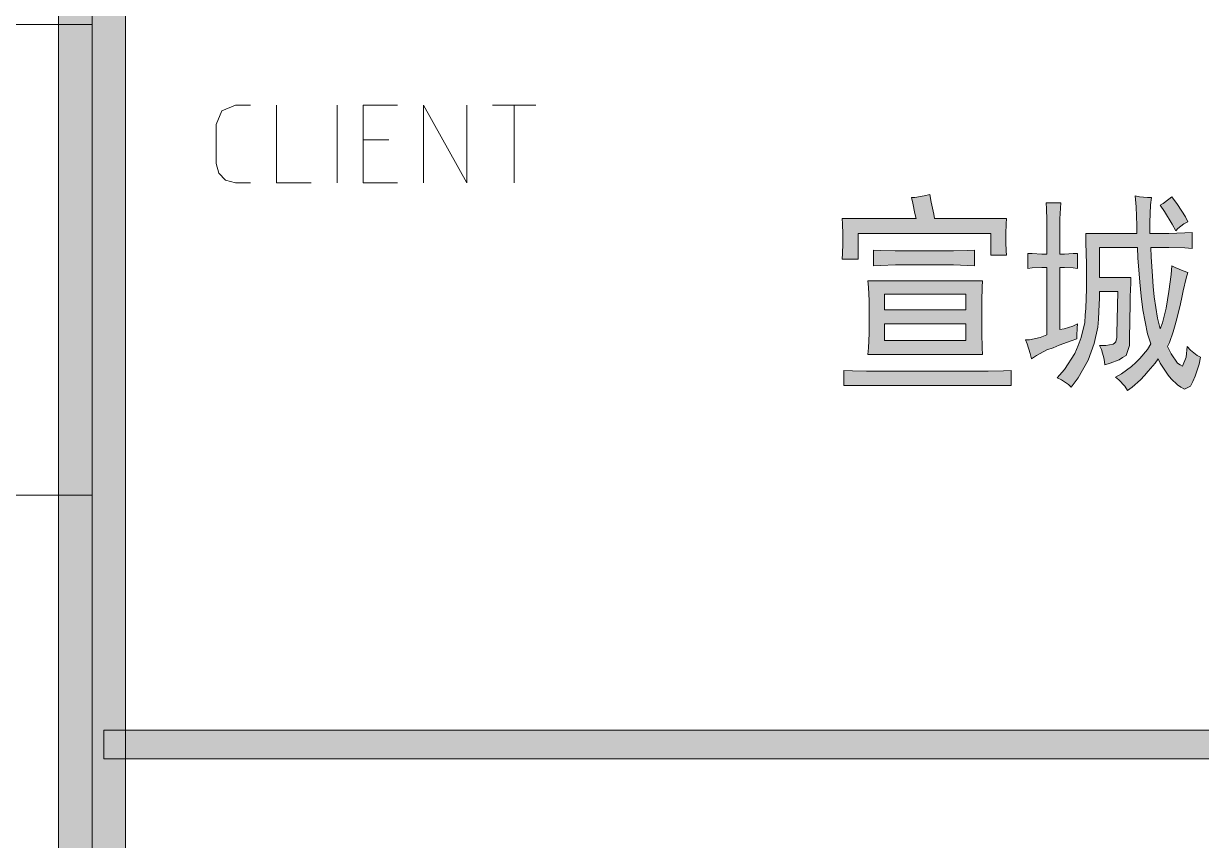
# Model space of a CAD drawing. Header units: millimetres. Extents: x 0 to 829, y 0 to 586.
# Drawn here: x 768.95 to 786.23, y 92.67 to 104.66 of the extents above; entities that cross this region are included whole.
import ezdxf

# ---------------------------------------------------------------- set-up
doc = ezdxf.new("R2010")
doc.units = ezdxf.units.MM

msp = doc.modelspace()

# ---------------------------------------------------------------- hatches: boundary and pattern name
h = msp.add_hatch(color=0)
h.dxf.hatch_style = 2
h.paths.add_polyline_path([(770.449028, 9.860139), (769.464778, 9.860139), (769.464778, 575.772139), (770.449028, 575.772139)])
h = msp.add_hatch(color=0)
h.dxf.hatch_style = 2
h.paths.add_polyline_path([(782.242389, 102.150333), (782.263556, 102.037444), (782.298833, 101.861056), (782.309417, 101.797556), (783.36775, 101.797556), (783.364222, 101.719944), (783.357167, 101.571778), (783.357167, 101.50475), (783.357167, 101.444778), (783.364222, 101.324833), (783.36775, 101.261333), (783.134917, 101.261333), (783.134917, 101.578833), (781.191111, 101.578833), (781.191111, 101.201361), (780.958278, 101.201361), (780.961806, 101.2825), (780.968861, 101.427139), (780.968861, 101.494167), (780.968861, 101.56825), (780.961806, 101.719944), (780.958278, 101.797556), (782.041306, 101.797556), (782.023667, 101.871639), (781.991917, 102.023333), (781.974278, 102.104472), (782.023667, 102.108), (782.157722, 102.132694)])
h = msp.add_hatch(color=0)
h.dxf.hatch_style = 2
h.paths.add_polyline_path([(785.791333, 101.102583), (785.840722, 101.081417), (785.957139, 101.032028), (786.027694, 101.007333), (786.003, 100.922667), (785.957139, 100.739222), (785.935972, 100.640444), (785.918333, 100.545194), (785.868944, 100.344111), (785.840722, 100.238278), (785.8125, 100.135972), (785.756056, 99.977222), (785.727833, 99.920778), (785.78075, 99.811417), (785.872472, 99.677361), (785.911278, 99.652667), (785.946556, 99.6315), (786.003, 99.765556), (786.017111, 99.920778), (786.0665, 99.867861), (786.16175, 99.786722), (786.211139, 99.765556), (786.189972, 99.659722), (786.133528, 99.483333), (786.09825, 99.40925), (786.062972, 99.338694), (785.978306, 99.296361), (785.925389, 99.324583), (785.876, 99.356333), (785.78075, 99.444528), (785.738417, 99.500972), (785.696083, 99.560944), (785.622, 99.677361), (785.59025, 99.740861), (785.544389, 99.677361), (785.445611, 99.557417), (785.389167, 99.497444), (785.332722, 99.433944), (785.20925, 99.324583), (785.138694, 99.275194), (785.099889, 99.338694), (785.015222, 99.433944), (784.965833, 99.47275), (785.054028, 99.518611), (785.198667, 99.627972), (785.262167, 99.684417), (785.322139, 99.744389), (785.435028, 99.878444), (785.480889, 99.959583), (785.435028, 100.104222), (785.364472, 100.457), (785.343306, 100.658083), (785.322139, 100.862694), (785.293917, 101.219), (785.286861, 101.370694), (784.729472, 101.370694), (784.729472, 100.93325), (785.191611, 100.93325), (785.188083, 100.848583), (785.181028, 100.654556), (785.181028, 100.545194), (785.170444, 100.04425), (785.170444, 99.934889), (785.121056, 99.79025), (785.068139, 99.7585), (785.01875, 99.723222), (784.888222, 99.673833), (784.807083, 99.652667), (784.7965, 99.733806), (784.757694, 99.874917), (784.729472, 99.934889), (784.821194, 99.934889), (784.930556, 99.952528), (784.951722, 99.970167), (784.969361, 99.987806), (784.987, 100.054833), (784.987, 100.104222), (784.997583, 100.725111), (784.729472, 100.725111), (784.729472, 100.633389), (784.722417, 100.432306), (784.715361, 100.319417), (784.708306, 100.206528), (784.651861, 99.966639), (784.606, 99.843167), (784.563667, 99.719694), (784.4155, 99.458639), (784.313194, 99.324583), (784.274389, 99.363389), (784.172083, 99.430417), (784.108583, 99.458639), (784.217944, 99.582111), (784.369639, 99.818472), (784.4155, 99.934889), (784.461361, 100.051306), (784.514278, 100.273556), (784.521333, 100.379389), (784.528389, 100.485222), (784.538972, 100.767444), (784.538972, 100.947361), (784.538972, 101.127278), (784.531917, 101.444778), (784.528389, 101.578833), (785.276278, 101.578833), (785.276278, 101.69525), (785.265694, 101.970417), (785.255111, 102.129167), (785.315083, 102.115056), (785.435028, 102.104472), (785.491472, 102.104472), (785.477361, 101.998639), (785.466778, 101.737583), (785.470306, 101.578833), (785.632583, 101.578833), (785.749, 101.578833), (785.981833, 101.585889), (786.091194, 101.592944), (786.091194, 101.360111), (785.981833, 101.367167), (785.749, 101.370694), (785.632583, 101.370694), (785.480889, 101.370694), (785.487944, 101.236639), (785.505583, 100.950889), (785.519694, 100.799194), (785.533806, 100.6475), (785.583194, 100.337056), (785.622, 100.178306), (785.65375, 100.270028), (785.706667, 100.481694), (785.727833, 100.605167), (785.749, 100.725111), (785.78075, 100.975583)])
h = msp.add_hatch(color=0)
h.dxf.hatch_style = 2
h.paths.add_polyline_path([(785.791333, 102.115056), (785.872472, 102.005694), (785.992417, 101.82225), (786.027694, 101.751694), (785.967722, 101.719944), (785.879528, 101.652917), (785.847778, 101.617639), (785.798389, 101.712889), (785.6855, 101.903389), (785.622, 101.995111), (785.664333, 102.016278), (785.749, 102.079778)])
h = msp.add_hatch(color=0)
h.dxf.hatch_style = 2
h.paths.add_polyline_path([(784.397861, 100.033667), (784.313194, 100.001917), (784.140333, 99.938417), (784.048611, 99.903139), (783.960417, 99.871389), (783.805194, 99.786722), (783.734639, 99.740861), (783.713472, 99.818472), (783.671139, 99.959583), (783.646444, 100.019556), (783.702889, 100.019556), (783.858111, 100.054833), (783.960417, 100.093639), (783.960417, 101.081417), (783.882806, 101.081417), (783.745222, 101.074361), (783.681722, 101.067306), (783.681722, 101.286028), (783.745222, 101.2825), (783.882806, 101.275444), (783.960417, 101.275444), (783.960417, 101.712889), (783.960417, 101.779917), (783.953361, 101.938667), (783.949833, 102.030389), (784.1615, 102.030389), (784.157972, 101.94925), (784.150917, 101.794028), (784.150917, 101.712889), (784.150917, 101.275444), (784.217944, 101.275444), (784.344944, 101.2825), (784.408444, 101.286028), (784.408444, 101.067306), (784.344944, 101.074361), (784.217944, 101.081417), (784.150917, 101.081417), (784.150917, 100.167722), (784.210889, 100.178306), (784.341417, 100.220639), (784.408444, 100.252389), (784.404917, 100.188889), (784.397861, 100.079528)])
h = msp.add_hatch(color=0)
h.dxf.hatch_style = 2
h.paths.add_polyline_path([(782.489333, 101.324833), (782.591639, 101.324833), (782.79625, 101.328361), (782.898556, 101.335417), (782.898556, 101.102583), (782.79625, 101.109639), (782.591639, 101.116694), (782.489333, 101.116694), (781.857861, 101.116694), (781.737917, 101.116694), (781.519194, 101.109639), (781.416889, 101.102583), (781.416889, 101.335417), (781.519194, 101.328361), (781.734389, 101.324833), (781.847278, 101.324833)])
h = msp.add_hatch(color=0)
h.paths.add_polyline_path([(783.014972, 100.883861), (783.011444, 100.792139), (783.004389, 100.591056), (783.004389, 100.481694), (783.004389, 100.227694), (783.004389, 100.118333), (783.011444, 99.903139), (783.014972, 99.800833), (781.332222, 99.800833), (781.342806, 99.903139), (781.353389, 100.111278), (781.353389, 100.213583), (781.353389, 100.481694), (781.353389, 100.591056), (781.342806, 100.792139), (781.332222, 100.883861)])
h.paths.add_polyline_path([(782.768028, 100.008972), (782.768028, 100.252389), (781.579167, 100.252389), (781.579167, 100.008972)])
h.paths.add_polyline_path([(782.768028, 100.457), (782.768028, 100.689833), (781.579167, 100.689833), (781.579167, 100.457)])
h = msp.add_hatch(color=0)
h.dxf.hatch_style = 2
h.paths.add_polyline_path([(782.993806, 99.557417), (783.099639, 99.557417), (783.321889, 99.564472), (783.434778, 99.568), (783.434778, 99.349278), (780.979444, 99.349278), (780.979444, 99.568), (781.106444, 99.564472), (781.314583, 99.557417), (781.395722, 99.557417)])
h = msp.add_hatch(color=0)
h.dxf.hatch_style = 2
h.paths.add_polyline_path([(770.131528, 93.870639), (770.131528, 94.293972), (819.471028, 94.293972), (819.471028, 93.870639)])

# ---------------------------------------------------------------- linework, layer by layer
at = {"color": 0, "lineweight": 0}
for points in [[(770.449028, 9.860139), (769.464778, 9.860139), (769.464778, 575.772139), (770.449028, 575.772139)], [(782.242389, 102.150333), (782.263556, 102.037444), (782.298833, 101.861056), (782.309417, 101.797556), (783.36775, 101.797556), (783.364222, 101.719944), (783.357167, 101.571778), (783.357167, 101.50475), (783.357167, 101.444778), (783.364222, 101.324833), (783.36775, 101.261333), (783.134917, 101.261333), (783.134917, 101.578833), (781.191111, 101.578833), (781.191111, 101.201361), (780.958278, 101.201361), (780.961806, 101.2825), (780.968861, 101.427139), (780.968861, 101.494167), (780.968861, 101.56825), (780.961806, 101.719944), (780.958278, 101.797556), (782.041306, 101.797556), (782.023667, 101.871639), (781.991917, 102.023333), (781.974278, 102.104472), (782.023667, 102.108), (782.157722, 102.132694)], [(785.791333, 101.102583), (785.840722, 101.081417), (785.957139, 101.032028), (786.027694, 101.007333), (786.003, 100.922667), (785.957139, 100.739222), (785.935972, 100.640444), (785.918333, 100.545194), (785.868944, 100.344111), (785.840722, 100.238278), (785.8125, 100.135972), (785.756056, 99.977222), (785.727833, 99.920778), (785.78075, 99.811417), (785.872472, 99.677361), (785.911278, 99.652667), (785.946556, 99.6315), (786.003, 99.765556), (786.017111, 99.920778), (786.0665, 99.867861), (786.16175, 99.786722), (786.211139, 99.765556), (786.189972, 99.659722), (786.133528, 99.483333), (786.09825, 99.40925), (786.062972, 99.338694), (785.978306, 99.296361), (785.925389, 99.324583), (785.876, 99.356333), (785.78075, 99.444528), (785.738417, 99.500972), (785.696083, 99.560944), (785.622, 99.677361), (785.59025, 99.740861), (785.544389, 99.677361), (785.445611, 99.557417), (785.389167, 99.497444), (785.332722, 99.433944), (785.20925, 99.324583), (785.138694, 99.275194), (785.099889, 99.338694), (785.015222, 99.433944), (784.965833, 99.47275), (785.054028, 99.518611), (785.198667, 99.627972), (785.262167, 99.684417), (785.322139, 99.744389), (785.435028, 99.878444), (785.480889, 99.959583), (785.435028, 100.104222), (785.364472, 100.457), (785.343306, 100.658083), (785.322139, 100.862694), (785.293917, 101.219), (785.286861, 101.370694), (784.729472, 101.370694), (784.729472, 100.93325), (785.191611, 100.93325), (785.188083, 100.848583), (785.181028, 100.654556), (785.181028, 100.545194), (785.170444, 100.04425), (785.170444, 99.934889), (785.121056, 99.79025), (785.068139, 99.7585), (785.01875, 99.723222), (784.888222, 99.673833), (784.807083, 99.652667), (784.7965, 99.733806), (784.757694, 99.874917), (784.729472, 99.934889), (784.821194, 99.934889), (784.930556, 99.952528), (784.951722, 99.970167), (784.969361, 99.987806), (784.987, 100.054833), (784.987, 100.104222), (784.997583, 100.725111), (784.729472, 100.725111), (784.729472, 100.633389), (784.722417, 100.432306), (784.715361, 100.319417), (784.708306, 100.206528), (784.651861, 99.966639), (784.606, 99.843167), (784.563667, 99.719694), (784.4155, 99.458639), (784.313194, 99.324583), (784.274389, 99.363389), (784.172083, 99.430417), (784.108583, 99.458639), (784.217944, 99.582111), (784.369639, 99.818472), (784.4155, 99.934889), (784.461361, 100.051306), (784.514278, 100.273556), (784.521333, 100.379389), (784.528389, 100.485222), (784.538972, 100.767444), (784.538972, 100.947361), (784.538972, 101.127278), (784.531917, 101.444778), (784.528389, 101.578833), (785.276278, 101.578833), (785.276278, 101.69525), (785.265694, 101.970417), (785.255111, 102.129167), (785.315083, 102.115056), (785.435028, 102.104472), (785.491472, 102.104472), (785.477361, 101.998639), (785.466778, 101.737583), (785.470306, 101.578833), (785.632583, 101.578833), (785.749, 101.578833), (785.981833, 101.585889), (786.091194, 101.592944), (786.091194, 101.360111), (785.981833, 101.367167), (785.749, 101.370694), (785.632583, 101.370694), (785.480889, 101.370694), (785.487944, 101.236639), (785.505583, 100.950889), (785.519694, 100.799194), (785.533806, 100.6475), (785.583194, 100.337056), (785.622, 100.178306), (785.65375, 100.270028), (785.706667, 100.481694), (785.727833, 100.605167), (785.749, 100.725111), (785.78075, 100.975583)], [(785.791333, 102.115056), (785.872472, 102.005694), (785.992417, 101.82225), (786.027694, 101.751694), (785.967722, 101.719944), (785.879528, 101.652917), (785.847778, 101.617639), (785.798389, 101.712889), (785.6855, 101.903389), (785.622, 101.995111), (785.664333, 102.016278), (785.749, 102.079778)], [(784.397861, 100.033667), (784.313194, 100.001917), (784.140333, 99.938417), (784.048611, 99.903139), (783.960417, 99.871389), (783.805194, 99.786722), (783.734639, 99.740861), (783.713472, 99.818472), (783.671139, 99.959583), (783.646444, 100.019556), (783.702889, 100.019556), (783.858111, 100.054833), (783.960417, 100.093639), (783.960417, 101.081417), (783.882806, 101.081417), (783.745222, 101.074361), (783.681722, 101.067306), (783.681722, 101.286028), (783.745222, 101.2825), (783.882806, 101.275444), (783.960417, 101.275444), (783.960417, 101.712889), (783.960417, 101.779917), (783.953361, 101.938667), (783.949833, 102.030389), (784.1615, 102.030389), (784.157972, 101.94925), (784.150917, 101.794028), (784.150917, 101.712889), (784.150917, 101.275444), (784.217944, 101.275444), (784.344944, 101.2825), (784.408444, 101.286028), (784.408444, 101.067306), (784.344944, 101.074361), (784.217944, 101.081417), (784.150917, 101.081417), (784.150917, 100.167722), (784.210889, 100.178306), (784.341417, 100.220639), (784.408444, 100.252389), (784.404917, 100.188889), (784.397861, 100.079528)], [(782.489333, 101.324833), (782.591639, 101.324833), (782.79625, 101.328361), (782.898556, 101.335417), (782.898556, 101.102583), (782.79625, 101.109639), (782.591639, 101.116694), (782.489333, 101.116694), (781.857861, 101.116694), (781.737917, 101.116694), (781.519194, 101.109639), (781.416889, 101.102583), (781.416889, 101.335417), (781.519194, 101.328361), (781.734389, 101.324833), (781.847278, 101.324833)], [(783.014972, 100.883861), (783.011444, 100.792139), (783.004389, 100.591056), (783.004389, 100.481694), (783.004389, 100.227694), (783.004389, 100.118333), (783.011444, 99.903139), (783.014972, 99.800833), (781.332222, 99.800833), (781.342806, 99.903139), (781.353389, 100.111278), (781.353389, 100.213583), (781.353389, 100.481694), (781.353389, 100.591056), (781.342806, 100.792139), (781.332222, 100.883861)], [(782.768028, 100.457), (782.768028, 100.689833), (781.579167, 100.689833), (781.579167, 100.457)], [(782.768028, 100.008972), (782.768028, 100.252389), (781.579167, 100.252389), (781.579167, 100.008972)], [(782.993806, 99.557417), (783.099639, 99.557417), (783.321889, 99.564472), (783.434778, 99.568), (783.434778, 99.349278), (780.979444, 99.349278), (780.979444, 99.568), (781.106444, 99.564472), (781.314583, 99.557417), (781.395722, 99.557417)], [(770.131528, 93.870639), (770.131528, 94.293972), (819.471028, 94.293972), (819.471028, 93.870639)]]:
    msp.add_lwpolyline(points, close=True, dxfattribs=at)
for points in [[(769.958667, 9.860139), (769.958667, 166.78275)], [(592.493806, 104.644472), (769.958667, 104.644472)], [(772.061222, 103.462667), (771.860139, 103.378), (771.775472, 103.176917)], [(772.061222, 103.462667), (772.283472, 103.462667)], [(772.660944, 103.462667), (772.660944, 102.323194), (773.168944, 102.323194)], [(773.549944, 102.323194), (773.549944, 103.462667)], [(774.435417, 102.323194), (773.930944, 102.323194), (773.930944, 103.462667), (774.435417, 103.462667)], [(774.816417, 102.323194), (774.816417, 103.462667), (775.451417, 102.323194), (775.451417, 103.462667)], [(775.828889, 103.462667), (776.463889, 103.462667)], [(776.146389, 102.323194), (776.146389, 103.462667)], [(771.775472, 102.605417), (771.775472, 103.176917)], [(774.308417, 102.954667), (773.930944, 102.954667)], [(771.775472, 102.605417), (771.814278, 102.464306), (771.916583, 102.358472), (772.061222, 102.323194)], [(772.283472, 102.323194), (772.061222, 102.323194)], [(592.493806, 97.740611), (769.958667, 97.740611)]]:
    msp.add_lwpolyline(points, dxfattribs=at)

doc.saveas('drawing.dxf')
